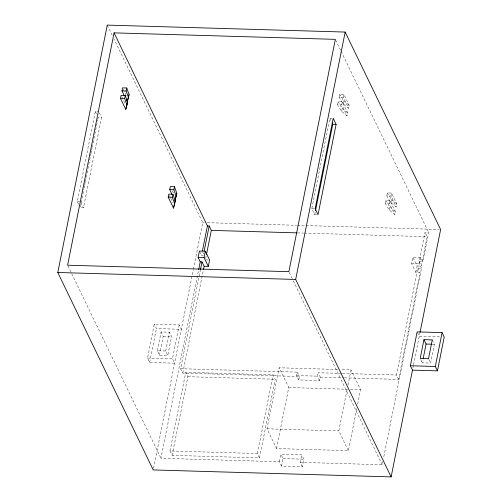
<?xml version="1.0" encoding="UTF-8"?>
<svg xmlns="http://www.w3.org/2000/svg" width="502" height="502" viewBox="0 0 502 502"><rect width="100%" height="100%" fill="white"/><g stroke="black" fill="none" stroke-linecap="round" stroke-linejoin="round"><path stroke-width="0.38" stroke-dasharray="2.51 1.88" d="M78.538 204.383L77.252 201.735L95.324 111.419L98.649 111.513M80.295 206.937L83.966 188.57M84.123 187.804L84.581 185.508M84.731 184.742L85.196 182.446M85.346 181.68L90.856 154.127M91.013 153.361L91.471 151.064M91.628 150.299L92.086 148.002M92.236 147.237L97.752 119.683M97.903 118.918L98.21 117.386L101.536 117.481L83.47 207.797L80.138 207.702M179.245 324.919L172.468 358.792L174.589 363.178L149.634 362.444L147.513 358.058L154.29 324.192L179.245 324.919L181.366 329.306L156.411 328.578L154.29 324.192M149.634 362.444L156.411 328.578M157.339 350.779L161.104 331.96L169.419 332.205L171.54 336.591L167.775 355.41L159.46 355.165L157.339 350.779L165.654 351.017L167.775 355.41M159.46 355.165L163.225 336.346L161.104 331.96M165.654 351.017L169.419 332.205M153.537 468.397L193.195 270.17M193.352 269.398L202.726 222.549L114.092 39.206M279.426 461.733L280.932 454.21L301.727 454.818L303.848 459.204L302.342 466.728L281.547 466.12L279.426 461.733L160.935 458.263L198.698 269.492M203.291 255.474L201.515 255.424L202.118 252.399M341.655 373.432L318.149 372.741L320.27 377.127L319.586 380.554L298.79 379.945L299.474 376.519L182.759 373.105L180.638 368.713L200.474 269.561M203.599 253.962L203.9 252.45M182.759 373.105L203.366 270.101M205.72 258.348L206.322 255.323M170.027 450.959L185.759 372.308L273.101 374.868L275.221 379.255L259.49 457.906L172.148 455.345L170.027 450.959L257.369 453.519L259.49 457.906M172.148 455.345L187.88 376.701L185.759 372.308M257.369 453.519L273.101 374.868M356.759 408.703L348.363 450.664L276.533 448.556L266.989 428.815L279.194 367.784L337.758 369.497M316.706 214.63L314.71 214.567L311.824 208.6L329.896 118.284L331.891 118.34M314.71 214.567L315.325 211.505M337.576 104.723L338.179 101.711L342.339 101.837L347.641 112.806L347.039 115.818L341.592 111.331L337.576 104.723L341.736 104.849L347.039 115.818M339.082 97.2L339.685 94.188L343.845 94.307L349.147 105.276L348.545 108.288L343.098 103.801L339.082 97.2L343.242 97.319L348.545 108.288M341.736 104.849L342.339 101.837M343.242 97.319L343.845 94.307M341.592 111.331L342.195 108.319L338.179 101.711M343.098 103.801L343.701 100.795L339.685 94.188M276.533 448.556L288.744 387.531L279.194 367.784M298.79 379.945L296.669 375.559L297.353 372.133L180.638 368.713M281.547 466.12L283.053 458.596L280.932 454.21M302.342 466.728L300.221 462.342L301.727 454.818M319.586 380.554L317.465 376.167L318.149 372.741M348.363 450.664L338.819 430.917L347.365 388.197M347.974 385.147L351.03 369.886L340.877 369.591M385.304 203.448L385.906 200.436L390.067 200.562L395.369 211.53L394.767 214.542L389.32 210.056L385.304 203.448L389.464 203.574L394.767 214.542M386.81 195.924L387.412 192.912L391.573 193.032L396.875 204.007L396.273 207.012L390.826 202.532L386.81 195.924L390.97 196.044L396.273 207.012M389.464 203.574L390.067 200.562M390.97 196.044L391.573 193.032M389.32 210.056L389.922 207.044L385.906 200.436M390.826 202.532L391.428 199.52L387.412 192.912M357.675 404.129L360.574 389.634L351.03 369.886M344.56 377.837L398.613 379.424L420.005 272.504L415.844 272.379L411.602 263.606L412.882 257.206L420.67 257.438L422.791 261.824L419.164 261.718L425.05 232.3L428.677 232.407L422.791 261.824M415.844 272.379L417.124 265.985L412.882 257.206M398.613 379.424L396.492 375.032L417.884 268.112L421.511 268.219L383.428 458.602M421.511 268.219L419.39 263.832L420.67 257.438M417.124 265.985L421.285 266.104L427.171 236.693L425.05 232.3M300.221 462.342L382.198 464.745L382.813 461.671M412.939 367.884L413.391 365.625M413.541 364.872L419.879 333.202M432.272 339.898L434.393 344.284L430.628 363.103L422.314 362.858L422.916 359.846M77.252 201.735L80.584 201.829M311.824 208.6L314.49 208.675M202.726 222.549L204.289 222.593M207.42 222.687L296.632 225.298M297.416 225.323L305.241 225.549M306.019 225.574L439.055 229.47M297.341 232.89L303.603 233.072M304.381 233.097L427.171 236.693M411.602 263.606L419.39 263.832M206.109 259.885L208.186 259.942M439.539 336.867L419.264 336.271L417.444 332.512M163.225 336.346L171.54 336.591M432.128 344.221L434.393 344.284M147.513 358.058L172.468 358.792M342.433 373.45L396.492 375.032M296.669 375.559L317.465 376.167M320.27 377.127L343.776 377.818M187.88 376.701L275.221 379.255M288.744 387.531L347.302 389.245M350.421 389.339L360.574 389.634M266.989 428.815L338.819 430.917M283.053 458.596L303.848 459.204M343.701 100.795L349.147 105.276M342.195 108.319L347.641 112.806M391.428 199.52L396.875 204.007M389.922 207.044L395.369 211.53M335.687 40.053L340.795 50.62M341.14 51.323L428.677 232.407M419.164 261.718L421.285 266.104M417.884 268.112L420.005 272.504M329.896 118.284L331.176 120.938M428.815 359.344L430.628 363.103M420.795 359.727L422.314 362.858M289.208 272.385L292.955 280.135M293.293 280.838L382.198 464.745M297.353 372.133L299.474 376.519M107.271 25.1L112.385 35.68M123.241 89.243L126.554 96.095M172.286 190.71L174.276 194.826M199.696 251.665L201.515 255.424M121.735 96.767L125.381 104.309M169.456 195.491L170.454 197.55M170.78 198.234L173.102 203.034M99.289 112.843L101.536 117.481M95.324 111.419L96.604 114.067M80.904 202.494L83.47 207.797M67.946 265.909L71.353 272.95M71.692 273.659L160.935 458.263"/><path stroke-width="0.75" d="M412.487 370.143L437.443 370.871L444.22 337.005L442.099 332.613L417.143 331.885L410.366 365.751L412.487 370.143L391.133 476.9L153.229 469.935L57.78 272.486L107.271 25.1L345.169 32.065L440.624 229.514L420.036 332.431M114.086 32.868L67.607 265.2L288.87 271.682L335.349 39.351L114.086 32.868L207.414 225.931L202.425 250.887M120.467 98.411L121.07 95.399L125.23 95.518L127.577 102.075L125.77 109.38L120.467 98.411L124.628 98.53L126.975 105.087M124.295 95.681L121.973 90.881L122.576 87.869L126.736 87.994L129.083 94.552L127.276 101.85L126.284 99.791M124.628 98.53L125.23 95.518M128.481 97.564L126.134 91.006L126.736 87.994M125.77 109.38L127.577 102.075M127.276 101.85L129.083 94.552M168.195 197.135L168.797 194.123L172.952 194.243L175.305 200.8L173.497 208.104L168.195 197.135L172.349 197.255L174.702 203.812M172.017 194.406L169.701 189.605L170.303 186.593L174.458 186.719L176.811 193.276L175.003 200.574L176.811 193.276M172.349 197.255L172.952 194.243M176.208 196.288L173.855 189.731L174.458 186.719M173.497 208.104L175.305 200.8M198.114 257.432L199.394 251.038L205.331 251.207L209.572 259.986L208.292 266.38L204.132 266.261L202.011 261.875L200.235 261.818L198.114 257.432L204.05 257.608L208.292 266.38M198.698 269.492L200.235 261.818M200.474 269.561L202.011 261.875M204.201 250.937L209.196 225.982L207.414 225.931M204.05 257.608L205.331 251.207M203.517 269.336L204.132 266.261M206.473 254.57L211.317 230.374L209.196 225.982M391.133 476.9L295.678 279.451L345.169 32.065M315.476 210.74L332.782 124.251L332.142 122.927M336.108 124.352L318.036 214.668L315.156 208.7L333.221 118.384L336.108 124.352L332.782 124.251M423.958 339.653L420.193 358.472L428.507 358.717L432.272 339.898L423.958 339.653L426.079 344.046L423.217 358.34M437.443 370.871L435.322 366.485L442.099 332.613M121.973 90.881L126.134 91.006M169.701 189.605L173.855 189.731M211.317 230.374L296.563 232.865M57.78 272.486L295.678 279.451M426.079 344.046L431.369 344.196M410.366 365.751L435.322 366.485"/></g></svg>
